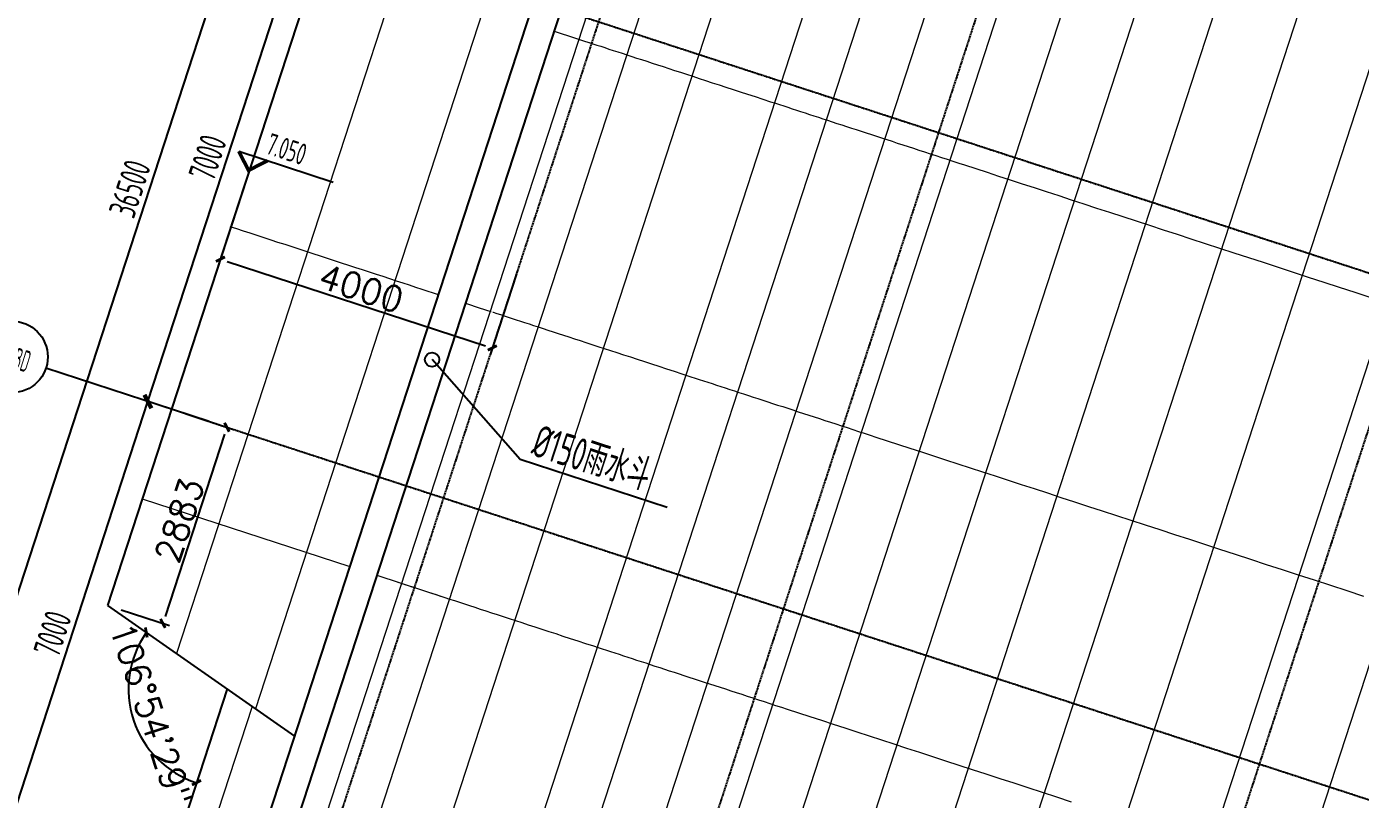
# Model space of a CAD drawing. Header units: millimetres. Extents: x 11677979 to 24947533, y -12764720 to -6308891.
# Drawn here: x 11834077 to 11852727, y -6341176 to -6330378 of the extents above; entities that cross this region are included whole.
import ezdxf
from ezdxf.enums import TextEntityAlignment as Align

# ---------------------------------------------------------------- set-up
doc = ezdxf.new("R2010")
doc.units = ezdxf.units.MM
doc.header["$LTSCALE"] = 10
for name, pattern in [('A2-RG-AXIS$0$CENTER', [2, 1.25, -0.25, 0.25, -0.25]), ('A2-RG-AXIS$0$DOTE', [2.42, 2, -0.2, 0.02, -0.2]), ('A2-RI-F4$0$A2-RG-AXIS$0$CENTER', [2, 1.25, -0.25, 0.25, -0.25]), ('A2-RI-F4$0$A2-RG-AXIS$0$DOTE', [2.42, 2, -0.2, 0.02, -0.2])]:
    doc.linetypes.add(name, pattern=pattern)
for name, color, linetype in [('A2-RG-AXIS$0$A-AXIS', 1, 'Continuous'), ('A2-RG-AXIS$0$A-DIMS-100', 1, 'Continuous'), ('A2-RG-AXIS$0$A-GRID', 1, 'A2-RG-AXIS$0$CENTER'), ('A2-RG-AXIS$0$A-SYMB', 4, 'Continuous'), ('A2-RI-F4$0$$10$A-DIMS-100', 1, 'Continuous'), ('A2-RI-F4$0$$2$A-SYMB', 4, 'Continuous'), ('A2-RI-F4$0$$9$$34$A-DIMS-100', 1, 'Continuous'), ('A2-RI-F4$0$A-ROOF-DRAN', 175, 'Continuous'), ('A2-RI-F4$0$A-ROOF-EDGE', 2, 'Continuous'), ('A2-RI-F4$0$A-SYMB', 4, 'Continuous'), ('A2-RI-F4$0$A-SYMB-AREA', 4, 'Continuous'), ('A2-RI-F4$0$A-SYMB-NAME', 4, 'Continuous'), ('A2-RI-F4$0$A2-RG-AXIS$0$A-AXIS', 1, 'Continuous'), ('A2-RI-F4$0$A2-RG-AXIS$0$A-DIMS-100', 1, 'Continuous'), ('A2-RI-F4$0$A2-RG-AXIS$0$A-GRID', 1, 'A2-RI-F4$0$A2-RG-AXIS$0$CENTER'), ('A2-RI-F4$0$A2-RG-AXIS$0$A-SYMB', 4, 'Continuous')]:
    doc.layers.add(name, color=color, linetype=linetype)
doc.layers.add('A2-RI-F4$0$A-ROOF-PATT', color=8, linetype='Continuous', lineweight=13)
doc.styles.add('A2-RG-AXIS$0$ECADI', font='hzs.shx', dxfattribs={"width": 0.7, "bigfont": 'hztxt.shx'})
doc.styles.add('A2-RG-AXIS$0$XD2008', font='hzs.shx', dxfattribs={"width": 0.7, "bigfont": 'hztxt.shx'})
doc.styles.add('A2-RI-F4$0$$0$XD2008', font='hzs.shx', dxfattribs={"width": 0.7, "bigfont": 'hztxt.shx'})
doc.styles.add('A2-RI-F4$0$A2-RG-AXIS$0$ECADI', font='hzs.shx', dxfattribs={"width": 0.7, "bigfont": 'hztxt.shx'})
doc.styles.add('A2-RI-F4$0$A2-RG-AXIS$0$XD2008', font='hzs.shx', dxfattribs={"width": 0.7, "bigfont": 'hztxt.shx'})
doc.styles.add('A2-RI-F4$0$ECADI', font='hzs.shx', dxfattribs={"width": 0.7, "bigfont": 'hztxt.shx'})
doc.styles.get("Standard").update_dxf_attribs({"font": 'txt', "bigfont": 'gbcbig.shx'})
doc.dimstyles.new('A2-RG-AXIS$0$XD150$0', dxfattribs={"dimscale": 150, "dimtxt": 2.5, "dimasz": 1, "dimexe": 1, "dimexo": 2, "dimgap": 0.5, "dimtad": 1, "dimdec": 0, "dimdsep": 46, "dimtxsty": 'A2-RG-AXIS$0$XD2008', "dimblk": 'A2-RG-AXIS$0$_ArchTick', "dimcen": 2.5, "dimclrt": 4, "dimaunit": 1, "dimadec": 0, "dimazin": 0, "dimtfac": 1, "dimtdec": 0, "dimtmove": 2, "dimatfit": 3, "dimfxl": 0, "dimtolj": 1, "dimtzin": 0, "dimarcsym": 0})
doc.dimstyles.new('A2-RI-F4$0$$0$$0$XD100$0', dxfattribs={"dimscale": 100, "dimtxt": 3.5, "dimasz": 1, "dimexe": 1, "dimexo": 2, "dimgap": 0.5, "dimtad": 1, "dimdec": 0, "dimdsep": 46, "dimtxsty": 'Standard', "dimblk1": 'A2-RI-F4$0$$9$$20$_ArchTick', "dimblk2": 'A2-RI-F4$0$$9$$20$_ArchTick', "dimsah": 1, "dimcen": 2.5, "dimclrt": 4, "dimaunit": 1, "dimadec": 0, "dimazin": 0, "dimtfac": 1, "dimtdec": 0, "dimtix": 1, "dimtmove": 2, "dimatfit": 3, "dimfxl": 0, "dimtolj": 1, "dimtzin": 0, "dimarcsym": 0})
doc.dimstyles.new('A2-RI-F4$0$$1$XD100$0', dxfattribs={"dimscale": 100, "dimtxt": 3.5, "dimasz": 1, "dimexe": 1, "dimexo": 2, "dimgap": 0.5, "dimtad": 1, "dimdec": 0, "dimdsep": 46, "dimtxsty": 'Standard', "dimblk1": 'A2-RI-F4$0$$11$_ArchTick', "dimblk2": 'A2-RI-F4$0$$11$_ArchTick', "dimsah": 1, "dimcen": 2.5, "dimclrt": 4, "dimaunit": 1, "dimadec": 0, "dimazin": 0, "dimtfac": 1, "dimtdec": 0, "dimtix": 1, "dimtmove": 1, "dimatfit": 3, "dimfxl": 0, "dimtolj": 1, "dimtzin": 0, "dimarcsym": 0})
doc.dimstyles.new('A2-RI-F4$0$A2-RG-AXIS$0$XD150$0', dxfattribs={"dimscale": 150, "dimtxt": 2.5, "dimasz": 1, "dimexe": 1, "dimexo": 2, "dimgap": 0.5, "dimtad": 1, "dimdec": 0, "dimdsep": 46, "dimtxsty": 'A2-RI-F4$0$A2-RG-AXIS$0$XD2008', "dimblk": 'A2-RI-F4$0$A2-RG-AXIS$0$_ArchTick', "dimcen": 2.5, "dimclrt": 4, "dimaunit": 1, "dimadec": 0, "dimazin": 0, "dimtfac": 1, "dimtdec": 0, "dimtmove": 2, "dimatfit": 3, "dimfxl": 0, "dimtolj": 1, "dimtzin": 0, "dimarcsym": 0})

# ---------------------------------------------------------------- blocks, each defined once
blk = doc.blocks.new('A2-RG-AXIS$0$_ArchTick')
at = {"color": 0, "linetype": 'ByBlock', "const_width": 0.4}
blk.add_lwpolyline([(-0.5, -0.5), (0.5, 0.5)], dxfattribs=at)
blk = doc.blocks.new('*D495')
at = {"layer": 'A2-RG-AXIS$0$A-DIMS-100', "color": 0, "lineweight": -2, "transparency": 16777216}
for p, q in [((11836629, -6335896), (11835630, -6335571)), ((11833604, -6342272), (11835773, -6335617)), ((11834174, -6342458), (11833461, -6342226))]:
    blk.add_line(p, q, dxfattribs=at)
at = {"layer": 'Defpoints', "color": 0, "transparency": 16777216}
for p in [(11835773, -6335617), (11836914, -6335989), (11834459, -6342551)]:
    blk.add_point(p, dxfattribs=at)
at = {"layer": 'A2-RG-AXIS$0$A-DIMS-100', "color": 0, "lineweight": -2, "transparency": 16777216, "xscale": 150, "yscale": 150, "zscale": 150}
for p, rotation in [((11835773, -6335617), 71.94704053343993), ((11833604, -6342272), 251.9470405334399)]:
    blk.add_blockref('A2-RG-AXIS$0$_ArchTick', p, dxfattribs=dict(at, rotation=rotation))
at = {"layer": 'A2-RG-AXIS$0$A-DIMS-100', "color": 4, "transparency": 16777216, "insert": (11834439, -6338863), "char_height": 375, "attachment_point": 5, "rotation": 71.947, "style": 'A2-RG-AXIS$0$XD2008'}
blk.add_mtext('\\A1;7000', dxfattribs=at)
blk = doc.blocks.new('*D458')
at = {"layer": 'A2-RG-AXIS$0$A-DIMS-100', "color": 0, "lineweight": -2, "transparency": 16777216}
for p, q in [((11835773, -6335617), (11837942, -6328962)), ((11838798, -6329241), (11837800, -6328915)), ((11836629, -6335896), (11835630, -6335571))]:
    blk.add_line(p, q, dxfattribs=at)
at = {"layer": 'Defpoints', "color": 0, "transparency": 16777216}
for p in [(11837942, -6328962), (11839083, -6329333), (11836914, -6335989)]:
    blk.add_point(p, dxfattribs=at)
at = {"layer": 'A2-RG-AXIS$0$A-DIMS-100', "color": 0, "lineweight": -2, "transparency": 16777216, "xscale": 150, "yscale": 150, "zscale": 150}
for p, rotation in [((11837942, -6328962), 71.94704053343993), ((11835773, -6335617), 251.9470405334399)]:
    blk.add_blockref('A2-RG-AXIS$0$_ArchTick', p, dxfattribs=dict(at, rotation=rotation))
at = {"layer": 'A2-RG-AXIS$0$A-DIMS-100', "color": 4, "transparency": 16777216, "insert": (11836608, -6332208), "char_height": 375, "attachment_point": 5, "rotation": 71.947, "style": 'A2-RG-AXIS$0$XD2008'}
blk.add_mtext('\\A1;7000', dxfattribs=at)
blk = doc.blocks.new('*D461')
at = {"layer": 'A2-RG-AXIS$0$A-DIMS-100', "color": 0, "lineweight": -2, "transparency": 16777216}
for p, q in [((11830114, -6350075), (11841425, -6315372)), ((11842851, -6315837), (11841283, -6315325)), ((11831540, -6350540), (11829971, -6350029))]:
    blk.add_line(p, q, dxfattribs=at)
at = {"layer": 'Defpoints', "color": 0, "transparency": 16777216}
for p in [(11841425, -6315372), (11843137, -6315930), (11831825, -6350633)]:
    blk.add_point(p, dxfattribs=at)
at = {"layer": 'A2-RG-AXIS$0$A-DIMS-100', "color": 0, "lineweight": -2, "transparency": 16777216, "xscale": 150, "yscale": 150, "zscale": 150}
for p, rotation in [((11841425, -6315372), 71.94704049334094), ((11830114, -6350075), 251.9470404933409)]:
    blk.add_blockref('A2-RG-AXIS$0$_ArchTick', p, dxfattribs=dict(at, rotation=rotation))
at = {"layer": 'A2-RG-AXIS$0$A-DIMS-100', "color": 4, "transparency": 16777216, "insert": (11835520, -6332642), "char_height": 375, "attachment_point": 5, "rotation": 71.947, "style": 'A2-RG-AXIS$0$XD2008'}
blk.add_mtext('\\A1;36500', dxfattribs=at)
blk = doc.blocks.new('A2-RG-AXIS$0$ECADI-TAG-GRID')
at = {"color": 13}
blk.add_circle((0, 0), 5, dxfattribs=at)
at = {"style": 'A2-RG-AXIS$0$ECADI', "width": 0.7}
blk.add_attdef('GRID', text='', height=5, dxfattribs=at).set_placement((0, 0), align=Align.MIDDLE)
blk = doc.blocks.new('A2-RI-F4$0$A2-RG-AXIS$0$_ArchTick')
at = {"color": 0, "linetype": 'ByBlock', "const_width": 0.4}
blk.add_lwpolyline([(-0.5, -0.5), (0.5, 0.5)], dxfattribs=at)
blk = doc.blocks.new('*D1020')
at = {"layer": 'A2-RI-F4$0$A2-RG-AXIS$0$A-DIMS-100', "color": 0, "lineweight": -2, "transparency": 16777216}
for p, q in [((11836629, -6335896), (11835630, -6335571)), ((11833604, -6342272), (11835773, -6335617)), ((11834174, -6342458), (11833461, -6342226))]:
    blk.add_line(p, q, dxfattribs=at)
at = {"layer": 'Defpoints', "color": 0, "transparency": 16777216}
for p in [(11835773, -6335617), (11836914, -6335989), (11834459, -6342551)]:
    blk.add_point(p, dxfattribs=at)
at = {"layer": 'A2-RI-F4$0$A2-RG-AXIS$0$A-DIMS-100', "color": 0, "lineweight": -2, "transparency": 16777216, "xscale": 150, "yscale": 150, "zscale": 150}
for p, rotation in [((11835773, -6335617), 71.94704053343993), ((11833604, -6342272), 251.9470405334399)]:
    blk.add_blockref('A2-RI-F4$0$A2-RG-AXIS$0$_ArchTick', p, dxfattribs=dict(at, rotation=rotation))
at = {"layer": 'A2-RI-F4$0$A2-RG-AXIS$0$A-DIMS-100', "color": 4, "transparency": 16777216, "insert": (11834439, -6338863), "char_height": 375, "attachment_point": 5, "rotation": 71.947, "style": 'A2-RI-F4$0$A2-RG-AXIS$0$XD2008'}
blk.add_mtext('\\A1;7000', dxfattribs=at)
blk = doc.blocks.new('*D983')
at = {"layer": 'A2-RI-F4$0$A2-RG-AXIS$0$A-DIMS-100', "color": 0, "lineweight": -2, "transparency": 16777216}
for p, q in [((11835773, -6335617), (11837942, -6328962)), ((11838798, -6329241), (11837800, -6328915)), ((11836629, -6335896), (11835630, -6335571))]:
    blk.add_line(p, q, dxfattribs=at)
at = {"layer": 'Defpoints', "color": 0, "transparency": 16777216}
for p in [(11837942, -6328962), (11839083, -6329333), (11836914, -6335989)]:
    blk.add_point(p, dxfattribs=at)
at = {"layer": 'A2-RI-F4$0$A2-RG-AXIS$0$A-DIMS-100', "color": 0, "lineweight": -2, "transparency": 16777216, "xscale": 150, "yscale": 150, "zscale": 150}
for p, rotation in [((11837942, -6328962), 71.94704053343993), ((11835773, -6335617), 251.9470405334399)]:
    blk.add_blockref('A2-RI-F4$0$A2-RG-AXIS$0$_ArchTick', p, dxfattribs=dict(at, rotation=rotation))
at = {"layer": 'A2-RI-F4$0$A2-RG-AXIS$0$A-DIMS-100', "color": 4, "transparency": 16777216, "insert": (11836608, -6332208), "char_height": 375, "attachment_point": 5, "rotation": 71.947, "style": 'A2-RI-F4$0$A2-RG-AXIS$0$XD2008'}
blk.add_mtext('\\A1;7000', dxfattribs=at)
blk = doc.blocks.new('*D986')
at = {"layer": 'A2-RI-F4$0$A2-RG-AXIS$0$A-DIMS-100', "color": 0, "lineweight": -2, "transparency": 16777216}
for p, q in [((11830114, -6350075), (11841425, -6315372)), ((11842851, -6315837), (11841283, -6315325)), ((11831540, -6350540), (11829971, -6350029))]:
    blk.add_line(p, q, dxfattribs=at)
at = {"layer": 'Defpoints', "color": 0, "transparency": 16777216}
for p in [(11841425, -6315372), (11843137, -6315930), (11831825, -6350633)]:
    blk.add_point(p, dxfattribs=at)
at = {"layer": 'A2-RI-F4$0$A2-RG-AXIS$0$A-DIMS-100', "color": 0, "lineweight": -2, "transparency": 16777216, "xscale": 150, "yscale": 150, "zscale": 150}
for p, rotation in [((11841425, -6315372), 71.94704049334094), ((11830114, -6350075), 251.9470404933409)]:
    blk.add_blockref('A2-RI-F4$0$A2-RG-AXIS$0$_ArchTick', p, dxfattribs=dict(at, rotation=rotation))
at = {"layer": 'A2-RI-F4$0$A2-RG-AXIS$0$A-DIMS-100', "color": 4, "transparency": 16777216, "insert": (11835520, -6332642), "char_height": 375, "attachment_point": 5, "rotation": 71.947, "style": 'A2-RI-F4$0$A2-RG-AXIS$0$XD2008'}
blk.add_mtext('\\A1;36500', dxfattribs=at)
blk = doc.blocks.new('A2-RI-F4$0$A2-RG-AXIS$0$ECADI-TAG-GRID')
at = {"color": 13}
blk.add_circle((0, 0), 5, dxfattribs=at)
at = {"style": 'A2-RI-F4$0$A2-RG-AXIS$0$ECADI', "width": 0.7}
blk.add_attdef('GRID', text='', height=5, dxfattribs=at).set_placement((0, 0), align=Align.MIDDLE)
blk = doc.blocks.new('A2-RI-F4$0$$2$ECADI-TAG-HGHT（国标）')
at = {"color": 1}
blk.add_line((-2.12, 2.12), (11.77, 2.12), dxfattribs=at)
at = {"color": 1, "const_width": 0.5}
blk.add_lwpolyline([(-2.12, 2.12), (0, 0), (2.12, 2.12)], dxfattribs=at)
at = {"style": 'A2-RI-F4$0$$0$XD2008', "width": 0.7}
blk.add_attdef('FL', text='', height=3, dxfattribs=at).set_placement((-2.69, 2.97), align=Align.RIGHT)
for tag, p in [('F.F.L.', (2.28, 2.97)), ('T.O.S.', (2.28, -1.1))]:
    blk.add_attdef(tag, p, '', height=3, dxfattribs=at)
blk = doc.blocks.new('A2-RI-F4$0$5erhfh')
at = {"layer": 'A2-RI-F4$0$A-SYMB-AREA', "style": 'A2-RI-F4$0$ECADI', "width": 0.7}
blk.add_attdef('340M2', text='', height=2.5, dxfattribs=at).set_placement((0, 1.25), align=Align.MIDDLE_LEFT)
at = {"layer": 'A2-RI-F4$0$A-SYMB-NAME', "style": 'A2-RI-F4$0$ECADI', "width": 0.7}
blk.add_attdef('CHINESENAME', (-12.29, 3.09), '', height=4.5, dxfattribs=at)
blk = doc.blocks.new('A2-RI-F4$0$$9$$20$_ArchTick')
at = {"color": 0, "linetype": 'ByBlock', "const_width": 0.4}
blk.add_lwpolyline([(-0.5, -0.5), (0.5, 0.5)], dxfattribs=at)
blk = doc.blocks.new('*D529')
at = {"layer": 'A2-RI-F4$0$$9$$34$A-DIMS-100', "color": 0, "lineweight": -2, "transparency": 16777216}
for p, q in [((11837124, -6332591), (11836755, -6333722)), ((11836881, -6333658), (11840494, -6334836)), ((11840927, -6333831), (11840558, -6334962))]:
    blk.add_line(p, q, dxfattribs=at)
at = {"layer": 'Defpoints', "color": 0, "transparency": 16777216}
for p in [(11837186, -6332401), (11840989, -6333641), (11840589, -6334867)]:
    blk.add_point(p, dxfattribs=at)
at = {"layer": 'A2-RI-F4$0$$9$$34$A-DIMS-100', "color": 0, "lineweight": -2, "transparency": 16777216, "xscale": 100, "yscale": 100, "zscale": 100}
for p, rotation in [((11836786, -6333627), 161.9467563309424), ((11840589, -6334867), 341.9467563309423)]:
    blk.add_blockref('A2-RI-F4$0$$9$$20$_ArchTick', p, dxfattribs=dict(at, rotation=rotation))
at = {"layer": 'A2-RI-F4$0$$9$$34$A-DIMS-100', "color": 4, "transparency": 16777216, "insert": (11838757, -6334033), "char_height": 350, "attachment_point": 5, "rotation": 341.9468}
blk.add_mtext('\\A1;4000', dxfattribs=at)
blk = doc.blocks.new('*D542')
at = {"layer": 'A2-RI-F4$0$$9$$34$A-DIMS-100', "color": 0, "lineweight": -2, "transparency": 16777216}
blk.add_arc((11836879, -6339634), 1378, 145.0388, 251.9468, dxfattribs=at)
at = {"layer": 'Defpoints', "color": 0, "transparency": 16777216}
for p in [(11835209, -6338466), (11835502, -6339650), (11836879, -6339634), (11837822, -6340292), (11832502, -6353062)]:
    blk.add_point(p, dxfattribs=at)
at = {"layer": 'A2-RI-F4$0$$9$$34$A-DIMS-100', "color": 0, "lineweight": -2, "transparency": 16777216, "xscale": 100, "yscale": 100, "zscale": 100}
for p, rotation in [((11835750, -6338844), 55.03883331602694), ((11836452, -6340943), 341.9467563309354)]:
    blk.add_blockref('A2-RI-F4$0$$9$$20$_ArchTick', p, dxfattribs=dict(at, rotation=rotation))
at = {"layer": 'A2-RI-F4$0$$9$$34$A-DIMS-100', "color": 4, "transparency": 16777216, "insert": (11835818, -6339989), "char_height": 350, "attachment_point": 5, "rotation": 288.4928}
blk.add_mtext('\\A1;106°54\'29"', dxfattribs=at)
blk = doc.blocks.new('A2-RI-F4$0$$11$_ArchTick')
at = {"color": 0, "linetype": 'ByBlock', "const_width": 0.4}
blk.add_lwpolyline([(-0.5, -0.5), (0.5, 0.5)], dxfattribs=at)
blk = doc.blocks.new('*D544')
at = {"layer": 'A2-RI-F4$0$$10$A-DIMS-100', "color": 0, "lineweight": -2, "transparency": 16777216}
for p, q in [((11836293, -6335786), (11836971, -6336007)), ((11836845, -6336071), (11836013, -6338623)), ((11835399, -6338528), (11836077, -6338749))]:
    blk.add_line(p, q, dxfattribs=at)
at = {"layer": 'Defpoints', "color": 0, "transparency": 16777216}
for p in [(11836103, -6335724), (11835209, -6338466), (11835982, -6338718)]:
    blk.add_point(p, dxfattribs=at)
at = {"layer": 'A2-RI-F4$0$$10$A-DIMS-100', "color": 0, "lineweight": -2, "transparency": 16777216, "xscale": 100, "yscale": 100, "zscale": 100}
for p, rotation in [((11836876, -6335976), 71.9467563309599), ((11835982, -6338718), 251.9467563309599)]:
    blk.add_blockref('A2-RI-F4$0$$11$_ArchTick', p, dxfattribs=dict(at, rotation=rotation))
at = {"layer": 'A2-RI-F4$0$$10$A-DIMS-100', "color": 4, "transparency": 16777216, "insert": (11836215, -6337277), "char_height": 350, "attachment_point": 5, "rotation": 71.9468}
blk.add_mtext('\\A1;2883', dxfattribs=at)
blk = doc.blocks.new('A2-RG-AXIS')
at = {"layer": 'A2-RG-AXIS$0$A-AXIS'}
blk.add_line((11836628.7, -6335895.9), (11834346.8, -6335152.1), dxfattribs=at)
at = {"layer": 'A2-RG-AXIS$0$A-GRID', "linetype": 'A2-RG-AXIS$0$DOTE'}
for p, q in [((11847953.1, -6312274.5), (11834792.3, -6352651.7)), ((11852707, -6313824), (11839546.1, -6354201.2)), ((11859362.3, -6315993.2), (11846201.5, -6356370.4)), ((11838798, -6329240.5), (11876758.7, -6341613.5)), ((11836628.7, -6335895.9), (11874589.4, -6348268.9))]:
    blk.add_line(p, q, dxfattribs=at)
at = {"layer": 'A2-RG-AXIS$0$A-SYMB'}
ref = blk.add_blockref('A2-RG-AXIS$0$ECADI-TAG-GRID', (11833872.7, -6334993.5), dxfattribs=dict(at, xscale=100.0000000000341, yscale=100.0000000000341, zscale=100.0000000000341, rotation=342.7200000000827))
ref.add_attrib('GRID', 'A2-BD', dxfattribs={"layer": '0', "height": 300, "rotation": 342.72, "style": 'A2-RG-AXIS$0$ECADI', "width": 0.5}).set_placement((11833872.7, -6334993.5), align=Align.MIDDLE)
at = {"layer": 'A2-RG-AXIS$0$A-DIMS-100'}
dim = blk.add_aligned_dim(p1=(11831825.3, -6350632.8), p2=(11843136.5, -6315929.7), distance=1800, dimstyle='A2-RG-AXIS$0$XD150$0', dxfattribs=at)
dim.commit()
dim.dimension.update_dxf_attribs({"geometry": '*D461', "text_midpoint": (11835519.9, -6332642.1)})
for base, p1, p2, picture, middle in [((11837942.3, -6328961.6), (11836913.9, -6335988.9), (11839083.2, -6329333.5), '*D458', (11836608.1, -6332207.9)), ((11835773, -6335617), (11834459.4, -6342551.3), (11836913.9, -6335988.9), '*D495', (11834438.8, -6338863.3))]:
    dim = blk.add_linear_dim(base=base, p1=p1, p2=p2, angle=251.94704, dimstyle='A2-RG-AXIS$0$XD150$0', dxfattribs=at)
    dim.commit()
    dim.dimension.update_dxf_attribs({"geometry": picture, "text_midpoint": middle})
blk = doc.blocks.new('A2-RI-F4$0$A2-RG-AXIS')
at = {"layer": 'A2-RI-F4$0$A2-RG-AXIS$0$A-AXIS'}
blk.add_line((11836628.7, -6335895.9), (11834346.8, -6335152.1), dxfattribs=at)
at = {"layer": 'A2-RI-F4$0$A2-RG-AXIS$0$A-GRID', "linetype": 'A2-RI-F4$0$A2-RG-AXIS$0$DOTE'}
for p, q in [((11847953.1, -6312274.5), (11834792.3, -6352651.7)), ((11852707, -6313824), (11839546.1, -6354201.2)), ((11859362.3, -6315993.2), (11846201.5, -6356370.4)), ((11838798, -6329240.5), (11876758.7, -6341613.5)), ((11836628.7, -6335895.9), (11874589.4, -6348268.9))]:
    blk.add_line(p, q, dxfattribs=at)
at = {"layer": 'A2-RI-F4$0$A2-RG-AXIS$0$A-SYMB'}
ref = blk.add_blockref('A2-RI-F4$0$A2-RG-AXIS$0$ECADI-TAG-GRID', (11833872.7, -6334993.5), dxfattribs=dict(at, xscale=100.0000000000341, yscale=100.0000000000341, zscale=100.0000000000341, rotation=342.7200000000827))
ref.add_attrib('GRID', 'A2-BD', dxfattribs={"layer": '0', "height": 300, "rotation": 342.72, "style": 'A2-RI-F4$0$A2-RG-AXIS$0$ECADI', "width": 0.5}).set_placement((11833872.7, -6334993.5), align=Align.MIDDLE)
at = {"layer": 'A2-RI-F4$0$A2-RG-AXIS$0$A-DIMS-100'}
dim = blk.add_aligned_dim(p1=(11831825.3, -6350632.8), p2=(11843136.5, -6315929.7), distance=1800, dimstyle='A2-RI-F4$0$A2-RG-AXIS$0$XD150$0', dxfattribs=at)
dim.commit()
dim.dimension.update_dxf_attribs({"geometry": '*D986', "text_midpoint": (11835519.9, -6332642.1)})
for base, p1, p2, picture, middle in [((11837942.3, -6328961.6), (11836913.9, -6335988.9), (11839083.2, -6329333.5), '*D983', (11836608.1, -6332207.9)), ((11835773, -6335617), (11834459.4, -6342551.3), (11836913.9, -6335988.9), '*D1020', (11834438.8, -6338863.3))]:
    dim = blk.add_linear_dim(base=base, p1=p1, p2=p2, angle=251.94704, dimstyle='A2-RI-F4$0$A2-RG-AXIS$0$XD150$0', dxfattribs=at)
    dim.commit()
    dim.dimension.update_dxf_attribs({"geometry": picture, "text_midpoint": middle})
blk = doc.blocks.new('A2-RI-F4')
at = {"layer": 'A2-RI-F4$0$A-ROOF-DRAN'}
for p, q in [((11845985.9, -6315244.2), (11833687.6, -6352975.3)), ((11846366.2, -6315368.2), (11834067.9, -6353099.2))]:
    blk.add_line(p, q, dxfattribs=at)
blk.add_circle((11839746.7, -6335031.3), 100, dxfattribs=at)
at = {"layer": 'A2-RI-F4$0$A-ROOF-EDGE'}
for p, q in [((11839162.5, -6326336.4), (11835209, -6338465.8)), ((11835209, -6338465.8), (11837821.5, -6340292.4)), ((11836879.3, -6339633.6), (11832502.3, -6353062.2))]:
    blk.add_line(p, q, dxfattribs=at)
at = {"layer": 'A2-RI-F4$0$A-ROOF-PATT', "lineweight": 9}
for p, q in [((11846854.1, -6315037.9), (11835872.3, -6348730.4)), ((11847525.7, -6315256.8), (11836920.8, -6347792.8)), ((11848437.1, -6315553.9), (11837924.7, -6347806.3)), ((11849592.4, -6315930.4), (11839197.1, -6347823.4)), ((11850313.3, -6316165.4), (11839991.2, -6347834.1)), ((11851131.3, -6316432), (11840892.1, -6347846.2)), ((11852044.8, -6316729.7), (11841898.2, -6347859.8)), ((11852292.7, -6318714.2), (11842789, -6347871.8)), ((11853127.1, -6319305.7), (11843811.7, -6347885.6)), ((11854022.5, -6319940.5), (11844909.2, -6347900.3)), ((11854977.9, -6320617.9), (11846080.3, -6347916.1)), ((11855992.5, -6321337.1), (11847323.8, -6347932.9)), ((11857065.2, -6322097.7), (11848638.7, -6347950.6)), ((11858195.2, -6322898.7), (11850023.7, -6347969.2)), ((11841453.8, -6330439.5), (11842049.3, -6330633.6)), ((11841942.9, -6330599), (11841995.3, -6330616.1)), ((11842049.3, -6330633.6), (11842104.8, -6330651.7)), ((11842104.8, -6330651.7), (11842161.8, -6330670.3)), ((11842161.8, -6330670.3), (11842220.5, -6330689.5)), ((11842220.5, -6330689.5), (11842280.7, -6330709.1)), ((11842280.7, -6330709.1), (11842342.6, -6330729.3)), ((11842342.6, -6330729.3), (11842406.2, -6330750)), ((11842406.2, -6330750), (11842471.4, -6330771.2)), ((11842471.4, -6330771.2), (11842538.3, -6330793)), ((11842538.3, -6330793), (11842606.9, -6330815.4)), ((11842606.9, -6330815.4), (11842677.3, -6330838.3)), ((11842677.3, -6330838.3), (11842749.4, -6330861.8)), ((11842749.4, -6330861.8), (11842823.3, -6330885.9)), ((11842823.3, -6330885.9), (11842899, -6330910.6)), ((11842899, -6330910.6), (11842976.5, -6330935.9)), ((11842976.5, -6330935.9), (11843055.8, -6330961.7)), ((11843055.8, -6330961.7), (11843137, -6330988.2)), ((11843137, -6330988.2), (11843220.1, -6331015.3)), ((11843220.1, -6331015.3), (11843305.1, -6331043)), ((11843305.1, -6331043), (11843392, -6331071.3)), ((11843392, -6331071.3), (11843480.8, -6331100.3)), ((11843480.8, -6331100.3), (11843571.6, -6331129.9)), ((11843571.6, -6331129.9), (11843664.4, -6331160.1)), ((11843664.4, -6331160.1), (11843759.2, -6331191)), ((11843759.2, -6331191), (11843856.1, -6331222.6)), ((11843856.1, -6331222.6), (11843954.9, -6331254.8)), ((11843954.9, -6331254.8), (11844055.9, -6331287.7)), ((11844055.9, -6331287.7), (11844158.9, -6331321.3)), ((11844158.9, -6331321.3), (11844264, -6331355.5)), ((11844264, -6331355.5), (11844371.3, -6331390.5)), ((11844371.3, -6331390.5), (11844480.7, -6331426.2)), ((11844480.7, -6331426.2), (11844548.6, -6331448.3)), ((11844548.6, -6331448.3), (11844605.5, -6331466.8)), ((11844605.5, -6331466.8), (11844663.2, -6331485.6)), ((11844663.2, -6331485.6), (11844721.5, -6331504.6)), ((11844721.5, -6331504.6), (11844780.5, -6331523.9)), ((11844780.5, -6331523.9), (11844840.2, -6331543.3)), ((11844840.2, -6331543.3), (11844900.6, -6331563)), ((11844900.6, -6331563), (11844961.7, -6331582.9)), ((11844961.7, -6331582.9), (11845023.5, -6331603.1)), ((11845023.5, -6331603.1), (11845086, -6331623.4)), ((11845086, -6331623.4), (11845149.2, -6331644)), ((11845149.2, -6331644), (11845213, -6331664.8)), ((11845213, -6331664.8), (11845277.5, -6331685.9)), ((11845277.5, -6331685.9), (11845342.8, -6331707.1)), ((11845342.8, -6331707.1), (11845408.7, -6331728.6)), ((11845408.7, -6331728.6), (11845475.3, -6331750.3)), ((11845475.3, -6331750.3), (11845542.5, -6331772.2)), ((11845542.5, -6331772.2), (11845610.5, -6331794.4)), ((11845610.5, -6331794.4), (11845679.1, -6331816.8)), ((11845679.1, -6331816.8), (11845748.4, -6331839.4)), ((11845748.4, -6331839.4), (11845818.4, -6331862.2)), ((11845818.4, -6331862.2), (11845889.1, -6331885.2)), ((11845889.1, -6331885.2), (11845960.4, -6331908.5)), ((11845960.4, -6331908.5), (11846032.4, -6331931.9)), ((11846032.4, -6331931.9), (11846105.1, -6331955.6)), ((11846105.1, -6331955.6), (11846178.5, -6331979.5)), ((11846178.5, -6331979.5), (11846252.5, -6332003.7)), ((11846252.5, -6332003.7), (11846327.2, -6332028)), ((11846327.2, -6332028), (11846402.6, -6332052.6)), ((11846402.6, -6332052.6), (11846478.6, -6332077.4)), ((11846478.6, -6332077.4), (11846555.4, -6332102.4)), ((11846555.4, -6332102.4), (11846632.7, -6332127.6)), ((11846632.7, -6332127.6), (11846710.8, -6332153)), ((11846710.8, -6332153), (11846789.5, -6332178.7)), ((11846789.5, -6332178.7), (11846868.9, -6332204.6)), ((11846868.9, -6332204.6), (11846948.9, -6332230.7)), ((11846948.9, -6332230.7), (11847029.6, -6332257)), ((11847029.6, -6332257), (11847111, -6332283.5)), ((11847111, -6332283.5), (11847193, -6332310.2)), ((11847193, -6332310.2), (11847349.3, -6332361.2)), ((11847349.3, -6332361.2), (11847508, -6332412.9)), ((11847508, -6332412.9), (11847669, -6332465.3)), ((11847669, -6332465.3), (11847832.3, -6332518.6)), ((11847832.3, -6332518.6), (11847997.9, -6332572.5)), ((11847997.9, -6332572.5), (11848165.8, -6332627.3)), ((11848165.8, -6332627.3), (11848336, -6332682.8)), ((11848336, -6332682.8), (11848508.6, -6332739)), ((11848508.6, -6332739), (11848683.4, -6332796)), ((11848683.4, -6332796), (11848860.5, -6332853.7)), ((11848860.5, -6332853.7), (11849039.8, -6332912.2)), ((11849039.8, -6332912.2), (11849221.5, -6332971.4)), ((11849221.5, -6332971.4), (11849405.4, -6333031.3)), ((11849405.4, -6333031.3), (11849591.6, -6333092)), ((11849591.6, -6333092), (11849780, -6333153.4)), ((11849780, -6333153.4), (11849970.6, -6333215.6)), ((11849970.6, -6333215.6), (11850163.5, -6333278.4)), ((11850163.5, -6333278.4), (11850358.7, -6333342)), ((11850358.7, -6333342), (11850556, -6333406.4)), ((11850556, -6333406.4), (11850755.6, -6333471.4)), ((11850755.6, -6333471.4), (11850957.4, -6333537.2)), ((11850957.4, -6333537.2), (11851161.4, -6333603.7)), ((11851161.4, -6333603.7), (11851367.6, -6333670.9)), ((11851367.6, -6333670.9), (11851576, -6333738.8)), ((11851576, -6333738.8), (11851786.6, -6333807.4)), ((11851786.6, -6333807.4), (11851999.3, -6333876.8)), ((11851999.3, -6333876.8), (11852214.3, -6333946.8)), ((11852214.3, -6333946.8), (11852431.4, -6334017.6)), ((11852431.4, -6334017.6), (11852650.6, -6334089.1)), ((11852650.6, -6334089.1), (11852872, -6334161.2)), ((11840214.2, -6334242.6), (11840419.8, -6334309.6)), ((11840419.8, -6334309.6), (11840463.4, -6334323.9)), ((11840463.4, -6334323.9), (11840508.5, -6334338.6)), ((11840508.5, -6334338.6), (11840555, -6334353.7)), ((11840555, -6334353.7), (11840572, -6334359.3)), ((11840595.8, -6334367), (11840603, -6334369.4)), ((11840603, -6334369.4), (11840652.4, -6334385.5)), ((11840652.4, -6334385.5), (11840703.3, -6334402.1)), ((11840703.3, -6334402.1), (11840755.7, -6334419.1)), ((11840755.7, -6334419.1), (11840809.7, -6334436.7)), ((11840809.7, -6334436.7), (11840865.2, -6334454.8)), ((11840865.2, -6334454.8), (11840922.2, -6334473.4)), ((11840922.2, -6334473.4), (11840980.9, -6334492.5)), ((11840980.9, -6334492.5), (11841041.1, -6334512.2)), ((11841041.1, -6334512.2), (11841103, -6334532.3)), ((11841103, -6334532.3), (11841166.6, -6334553.1)), ((11841166.6, -6334553.1), (11841231.8, -6334574.3)), ((11841231.8, -6334574.3), (11841298.7, -6334596.1)), ((11841298.7, -6334596.1), (11841367.3, -6334618.5)), ((11841367.3, -6334618.5), (11841437.7, -6334641.4)), ((11841437.7, -6334641.4), (11841509.8, -6334664.9)), ((11841509.8, -6334664.9), (11841583.7, -6334689)), ((11841583.7, -6334689), (11841659.4, -6334713.7)), ((11841659.4, -6334713.7), (11841736.9, -6334738.9)), ((11841736.9, -6334738.9), (11841816.2, -6334764.8)), ((11841816.2, -6334764.8), (11841897.4, -6334791.3)), ((11841897.4, -6334791.3), (11841980.5, -6334818.4)), ((11841980.5, -6334818.4), (11842065.5, -6334846.1)), ((11842065.5, -6334846.1), (11842152.4, -6334874.4)), ((11842152.4, -6334874.4), (11842241.2, -6334903.3)), ((11842241.2, -6334903.3), (11842332.1, -6334932.9)), ((11842332.1, -6334932.9), (11842424.9, -6334963.2)), ((11842424.9, -6334963.2), (11842519.7, -6334994.1)), ((11842519.7, -6334994.1), (11842616.5, -6335025.6)), ((11842616.5, -6335025.6), (11842715.4, -6335057.9)), ((11842715.4, -6335057.9), (11842816.3, -6335090.8)), ((11842816.3, -6335090.8), (11842919.3, -6335124.4)), ((11842919.3, -6335124.4), (11843024.5, -6335158.6)), ((11843024.5, -6335158.6), (11843131.7, -6335193.6)), ((11843131.7, -6335193.6), (11843241.1, -6335229.2)), ((11843241.1, -6335229.2), (11843309, -6335251.4)), ((11843309, -6335251.4), (11843365.9, -6335269.9)), ((11843365.9, -6335269.9), (11843423.6, -6335288.7)), ((11843423.6, -6335288.7), (11843481.9, -6335307.7)), ((11843481.9, -6335307.7), (11843540.9, -6335327)), ((11843540.9, -6335327), (11843600.6, -6335346.4)), ((11843600.6, -6335346.4), (11843661.1, -6335366.1)), ((11843661.1, -6335366.1), (11843722.2, -6335386)), ((11843722.2, -6335386), (11843783.9, -6335406.2)), ((11843783.9, -6335406.2), (11843846.4, -6335426.5)), ((11843846.4, -6335426.5), (11843909.6, -6335447.1)), ((11843909.6, -6335447.1), (11843973.4, -6335467.9)), ((11843973.4, -6335467.9), (11844038, -6335489)), ((11844038, -6335489), (11844103.2, -6335510.2)), ((11844103.2, -6335510.2), (11844169.1, -6335531.7)), ((11844169.1, -6335531.7), (11844235.7, -6335553.4)), ((11844235.7, -6335553.4), (11844302.9, -6335575.3)), ((11844302.9, -6335575.3), (11844370.9, -6335597.5)), ((11844370.9, -6335597.5), (11844439.5, -6335619.8)), ((11844439.5, -6335619.8), (11844508.8, -6335642.4)), ((11844508.8, -6335642.4), (11844578.8, -6335665.3)), ((11844578.8, -6335665.3), (11844649.5, -6335688.3)), ((11844649.5, -6335688.3), (11844720.8, -6335711.5)), ((11844720.8, -6335711.5), (11844792.8, -6335735)), ((11844792.8, -6335735), (11844865.5, -6335758.7)), ((11844865.5, -6335758.7), (11844938.9, -6335782.6)), ((11844938.9, -6335782.6), (11845012.9, -6335806.7)), ((11845012.9, -6335806.7), (11845087.6, -6335831.1)), ((11845087.6, -6335831.1), (11845163, -6335855.7)), ((11845163, -6335855.7), (11845239.1, -6335880.4)), ((11845239.1, -6335880.4), (11845315.8, -6335905.5)), ((11845315.8, -6335905.5), (11845393.2, -6335930.7)), ((11845393.2, -6335930.7), (11845471.2, -6335956.1)), ((11845471.2, -6335956.1), (11845549.9, -6335981.8)), ((11845549.9, -6335981.8), (11845629.3, -6336007.6)), ((11845629.3, -6336007.6), (11845709.3, -6336033.7)), ((11845709.3, -6336033.7), (11845790.1, -6336060)), ((11845790.1, -6336060), (11845871.4, -6336086.6)), ((11845871.4, -6336086.6), (11845953.5, -6336113.3)), ((11845953.5, -6336113.3), (11846109.8, -6336164.2)), ((11846109.8, -6336164.2), (11846268.4, -6336216)), ((11846268.4, -6336216), (11846429.4, -6336268.4)), ((11846429.4, -6336268.4), (11846592.7, -6336321.7)), ((11846592.7, -6336321.7), (11846758.3, -6336375.6)), ((11846758.3, -6336375.6), (11846926.2, -6336430.4)), ((11846926.2, -6336430.4), (11847096.4, -6336485.8)), ((11847096.4, -6336485.8), (11847269, -6336542.1)), ((11847269, -6336542.1), (11847443.8, -6336599.1)), ((11847443.8, -6336599.1), (11847620.9, -6336656.8)), ((11847620.9, -6336656.8), (11847800.2, -6336715.2)), ((11847800.2, -6336715.2), (11847981.9, -6336774.5)), ((11847981.9, -6336774.5), (11848165.8, -6336834.4)), ((11848165.8, -6336834.4), (11848352, -6336895.1)), ((11848352, -6336895.1), (11848540.4, -6336956.5)), ((11835694.4, -6336976.6), (11838594.2, -6337921.7)), ((11848540.4, -6336956.5), (11848731, -6337018.6)), ((11848731, -6337018.6), (11848923.9, -6337081.5)), ((11848923.9, -6337081.5), (11849119.1, -6337145.1)), ((11849119.1, -6337145.1), (11849316.4, -6337209.4)), ((11849316.4, -6337209.4), (11849516, -6337274.5)), ((11849516, -6337274.5), (11849717.8, -6337340.3)), ((11849717.8, -6337340.3), (11849921.8, -6337406.8)), ((11849921.8, -6337406.8), (11850128, -6337474)), ((11850128, -6337474), (11850336.4, -6337541.9)), ((11850336.4, -6337541.9), (11850547, -6337610.5)), ((11850547, -6337610.5), (11850759.7, -6337679.9)), ((11850759.7, -6337679.9), (11850974.7, -6337749.9)), ((11850974.7, -6337749.9), (11851191.8, -6337820.7)), ((11851191.8, -6337820.7), (11851411, -6337892.2)), ((11851411, -6337892.2), (11851632.4, -6337964.3)), ((11851632.4, -6337964.3), (11851856, -6338037.2)), ((11838974.6, -6338045.7), (11839927, -6338356.1)), ((11839268.9, -6338141.7), (11839315.5, -6338156.8)), ((11839315.5, -6338156.8), (11839332.5, -6338162.4)), ((11839356.2, -6338170.1), (11839363.4, -6338172.4)), ((11839363.4, -6338172.4), (11839412.8, -6338188.6)), ((11839412.8, -6338188.6), (11839463.7, -6338205.1)), ((11839463.7, -6338205.1), (11839516.2, -6338222.2)), ((11851856, -6338037.2), (11852081.7, -6338110.8)), ((11852081.7, -6338110.8), (11852309.6, -6338185)), ((11852309.6, -6338185), (11852539.5, -6338260)), ((11839516.2, -6338222.2), (11839570.1, -6338239.8)), ((11839570.1, -6338239.8), (11839625.6, -6338257.9)), ((11839625.6, -6338257.9), (11839682.7, -6338276.5)), ((11839682.7, -6338276.5), (11839741.3, -6338295.6)), ((11839741.3, -6338295.6), (11839801.6, -6338315.3)), ((11839801.6, -6338315.3), (11839863.5, -6338335.4)), ((11839927, -6338356.1), (11839992.2, -6338377.4)), ((11839992.2, -6338377.4), (11840059.1, -6338399.2)), ((11852539.5, -6338260), (11852771.6, -6338335.6)), ((11840059.1, -6338399.2), (11840127.7, -6338421.6)), ((11840127.7, -6338421.6), (11840198.1, -6338444.5)), ((11840198.1, -6338444.5), (11840270.2, -6338468)), ((11840270.2, -6338468), (11840344.1, -6338492.1)), ((11840344.1, -6338492.1), (11840419.8, -6338516.8)), ((11840419.8, -6338516.8), (11840497.3, -6338542)), ((11840497.3, -6338542), (11840576.6, -6338567.9)), ((11840576.6, -6338567.9), (11840657.8, -6338594.4)), ((11840657.8, -6338594.4), (11840740.9, -6338621.4)), ((11840740.9, -6338621.4), (11840825.9, -6338649.1)), ((11840825.9, -6338649.1), (11840912.8, -6338677.5)), ((11840912.8, -6338677.5), (11841001.7, -6338706.4)), ((11841001.7, -6338706.4), (11841092.5, -6338736)), ((11841092.5, -6338736), (11841185.3, -6338766.3)), ((11841185.3, -6338766.3), (11841280.1, -6338797.2)), ((11841280.1, -6338797.2), (11841376.9, -6338828.7)), ((11841376.9, -6338828.7), (11841475.8, -6338861)), ((11841475.8, -6338861), (11841576.7, -6338893.9)), ((11841576.7, -6338893.9), (11841679.7, -6338927.4)), ((11841679.7, -6338927.4), (11841784.9, -6338961.7)), ((11841784.9, -6338961.7), (11841892.1, -6338996.7)), ((11841892.1, -6338996.7), (11842001.6, -6339032.3)), ((11842001.6, -6339032.3), (11842069.4, -6339054.4)), ((11842069.4, -6339054.4), (11842126.4, -6339073)), ((11842126.4, -6339073), (11842184, -6339091.8)), ((11842184, -6339091.8), (11842242.3, -6339110.8)), ((11842242.3, -6339110.8), (11842301.3, -6339130)), ((11842301.3, -6339130), (11842361.1, -6339149.5)), ((11842361.1, -6339149.5), (11842421.5, -6339169.2)), ((11842421.5, -6339169.2), (11842482.6, -6339189.1)), ((11842482.6, -6339189.1), (11842544.4, -6339209.2)), ((11842544.4, -6339209.2), (11842606.8, -6339229.6)), ((11842606.8, -6339229.6), (11842670, -6339250.2)), ((11842670, -6339250.2), (11842733.8, -6339271)), ((11842733.8, -6339271), (11842798.4, -6339292)), ((11842798.4, -6339292), (11842863.6, -6339313.3)), ((11842863.6, -6339313.3), (11842929.5, -6339334.8)), ((11842929.5, -6339334.8), (11842996.1, -6339356.5)), ((11842996.1, -6339356.5), (11843063.4, -6339378.4)), ((11843063.4, -6339378.4), (11843131.3, -6339400.6)), ((11843131.3, -6339400.6), (11843199.9, -6339422.9)), ((11843199.9, -6339422.9), (11843269.3, -6339445.5)), ((11843269.3, -6339445.5), (11843339.2, -6339468.3)), ((11843339.2, -6339468.3), (11843409.9, -6339491.4)), ((11843409.9, -6339491.4), (11843481.2, -6339514.6)), ((11843481.2, -6339514.6), (11843553.3, -6339538.1)), ((11843553.3, -6339538.1), (11843625.9, -6339561.8)), ((11843625.9, -6339561.8), (11843699.3, -6339585.7)), ((11843699.3, -6339585.7), (11843773.3, -6339609.8)), ((11843773.3, -6339609.8), (11843848.1, -6339634.2)), ((11843848.1, -6339634.2), (11843923.4, -6339658.7)), ((11843923.4, -6339658.7), (11843999.5, -6339683.5)), ((11843999.5, -6339683.5), (11844076.2, -6339708.5)), ((11844076.2, -6339708.5), (11844153.6, -6339733.8)), ((11844153.6, -6339733.8), (11844231.6, -6339759.2)), ((11844231.6, -6339759.2), (11844310.3, -6339784.9)), ((11844310.3, -6339784.9), (11844389.7, -6339810.7)), ((11844389.7, -6339810.7), (11844469.8, -6339836.8)), ((11844469.8, -6339836.8), (11844550.5, -6339863.1)), ((11844550.5, -6339863.1), (11844631.8, -6339889.6)), ((11844631.8, -6339889.6), (11844713.9, -6339916.4)), ((11844713.9, -6339916.4), (11844870.2, -6339967.3)), ((11844870.2, -6339967.3), (11845028.8, -6340019)), ((11845028.8, -6340019), (11845189.8, -6340071.5)), ((11845189.8, -6340071.5), (11845353.1, -6340124.7)), ((11845353.1, -6340124.7), (11845518.7, -6340178.7)), ((11845518.7, -6340178.7), (11845686.6, -6340233.4)), ((11845686.6, -6340233.4), (11845856.9, -6340288.9)), ((11845856.9, -6340288.9), (11846029.4, -6340345.2)), ((11846029.4, -6340345.2), (11846204.2, -6340402.1)), ((11846204.2, -6340402.1), (11846381.3, -6340459.9)), ((11846381.3, -6340459.9), (11846560.7, -6340518.3)), ((11846560.7, -6340518.3), (11846742.3, -6340577.5)), ((11846742.3, -6340577.5), (11846926.2, -6340637.5)), ((11846926.2, -6340637.5), (11847112.4, -6340698.2)), ((11847112.4, -6340698.2), (11847300.8, -6340759.6)), ((11847300.8, -6340759.6), (11847491.5, -6340821.7)), ((11847491.5, -6340821.7), (11847684.4, -6340884.6)), ((11847684.4, -6340884.6), (11847879.5, -6340948.2)), ((11847879.5, -6340948.2), (11848076.9, -6341012.5)), ((11848076.9, -6341012.5), (11848276.4, -6341077.6)), ((11848276.4, -6341077.6), (11848478.2, -6341143.3)), ((11848478.2, -6341143.3), (11848682.2, -6341209.8))]:
    blk.add_line(p, q, dxfattribs=at)
at = {"layer": 'A2-RI-F4$0$A-ROOF-PATT'}
for p, q in [((11840342, -6326352.7), (11836173.8, -6339140.7)), ((11841690.3, -6326374.1), (11837277.3, -6339913.3)), ((11836919.2, -6333169.4), (11837011.9, -6333199.6)), ((11837011.9, -6333199.6), (11837105.6, -6333230.2)), ((11837105.6, -6333230.2), (11837200.3, -6333261.1)), ((11837200.3, -6333261.1), (11837295.9, -6333292.2)), ((11837295.9, -6333292.2), (11837392.3, -6333323.7)), ((11837392.3, -6333323.7), (11837489.5, -6333355.3)), ((11837489.5, -6333355.3), (11837587.2, -6333387.2)), ((11837587.2, -6333387.2), (11837685.4, -6333419.2)), ((11837685.4, -6333419.2), (11837784, -6333451.4)), ((11837784, -6333451.4), (11837882.9, -6333483.6)), ((11837882.9, -6333483.6), (11837982.1, -6333516)), ((11837982.1, -6333516), (11838081.3, -6333548.3)), ((11838081.3, -6333548.3), (11838180.6, -6333580.7)), ((11838180.6, -6333580.7), (11838279.7, -6333613)), ((11838279.7, -6333613), (11838378.7, -6333645.3)), ((11838378.7, -6333645.3), (11838477.4, -6333677.5)), ((11838477.4, -6333677.5), (11838575.7, -6333709.5)), ((11838575.7, -6333709.5), (11838673.6, -6333741.4)), ((11838673.6, -6333741.4), (11838770.8, -6333773.1)), ((11838770.8, -6333773.1), (11838867.4, -6333804.6)), ((11838867.4, -6333804.6), (11838963.2, -6333835.8)), ((11838963.2, -6333835.8), (11839058.2, -6333866.8)), ((11839058.2, -6333866.8), (11839152.1, -6333897.4)), ((11839152.1, -6333897.4), (11839245.1, -6333927.6)), ((11839245.1, -6333927.6), (11839336.8, -6333957.5)), ((11839336.8, -6333957.5), (11839427.3, -6333987)), ((11839427.3, -6333987), (11839516.4, -6334016)), ((11839516.4, -6334016), (11839604, -6334044.6)), ((11839604, -6334044.6), (11839833.6, -6334119.4)), ((11837229.1, -6339878.5), (11832890.1, -6353190.8))]:
    blk.add_line(p, q, dxfattribs=at)
at = {"layer": 'A2-RI-F4$0$A-SYMB'}
blk.add_lwpolyline([(11843032.3, -6337099.2), (11840980.1, -6336428.7), (11839746.7, -6335031.3)], dxfattribs=at)
blk.add_blockref('A2-RI-F4$0$A2-RG-AXIS', (0, 0))
ref = blk.add_blockref('A2-RI-F4$0$5erhfh', (11842186.1, -6337035.1), dxfattribs=dict(xscale=100, yscale=100, zscale=100, rotation=341.9470404933405))
ref.add_attrib('CHINESENAME', '%%c150雨水斗', (11841113.1, -6336360.6), dxfattribs={"layer": 'A2-RI-F4$0$A-SYMB-NAME', "height": 450, "rotation": 341.94704, "style": 'A2-RI-F4$0$ECADI', "width": 0.7})
at = {"layer": 'A2-RI-F4$0$$2$A-SYMB'}
ref = blk.add_blockref('A2-RI-F4$0$$2$ECADI-TAG-HGHT（国标）', (11837179.6, -6332386), dxfattribs=dict(at, xscale=100, yscale=100, zscale=100, rotation=341.9470404934735))
ref.add_attrib('F.F.L.', '7.050', (11837402.4, -6332146.5), dxfattribs={"layer": '0', "height": 300, "rotation": 341.94704, "style": 'A2-RI-F4$0$$0$XD2008', "width": 0.7})
at = {"layer": 'A2-RI-F4$0$$10$A-DIMS-100'}
dim = blk.add_aligned_dim(p1=(11836102.5, -6335724.4), p2=(11835209, -6338465.8), distance=813.2, dimstyle='A2-RI-F4$0$$1$XD100$0', override={"dimblk1": 'A2-RI-F4$0$$11$_ArchTick', "dimblk2": 'A2-RI-F4$0$$11$_ArchTick'}, dxfattribs=at)
dim.commit()
dim.dimension.update_dxf_attribs({"geometry": '*D544', "text_midpoint": (11836215, -6337277.4)})
at = {"layer": 'A2-RI-F4$0$$9$$34$A-DIMS-100'}
dim = blk.add_aligned_dim(p1=(11837185.8, -6332401.1), p2=(11840988.8, -6333640.7), distance=-1289.8, dimstyle='A2-RI-F4$0$$0$$0$XD100$0', dxfattribs=at)
dim.commit()
dim.dimension.update_dxf_attribs({"geometry": '*D529', "text_midpoint": (11838757.3, -6334033.3)})
dim = blk.add_angular_dim_2l(base=(11835501.805, -6339649.8518), line1=((11836879.3035, -6339633.6274), (11832502.2849, -6353062.232)), line2=((11835208.9976, -6338465.753), (11837821.5273, -6340292.4284)), dimstyle='A2-RI-F4$0$$0$$0$XD100$0', override={"dimadec": 4}, dxfattribs=at)
dim.commit()
dim.dimension.update_dxf_attribs({"geometry": '*D542', "text_midpoint": (11835817.8374, -6339988.6405)})

msp = doc.modelspace()

# ---------------------------------------------------------------- block references
for name in ['A2-RI-F4', 'A2-RG-AXIS']:
    msp.add_blockref(name, (0, 0))

doc.saveas('drawing.dxf')
